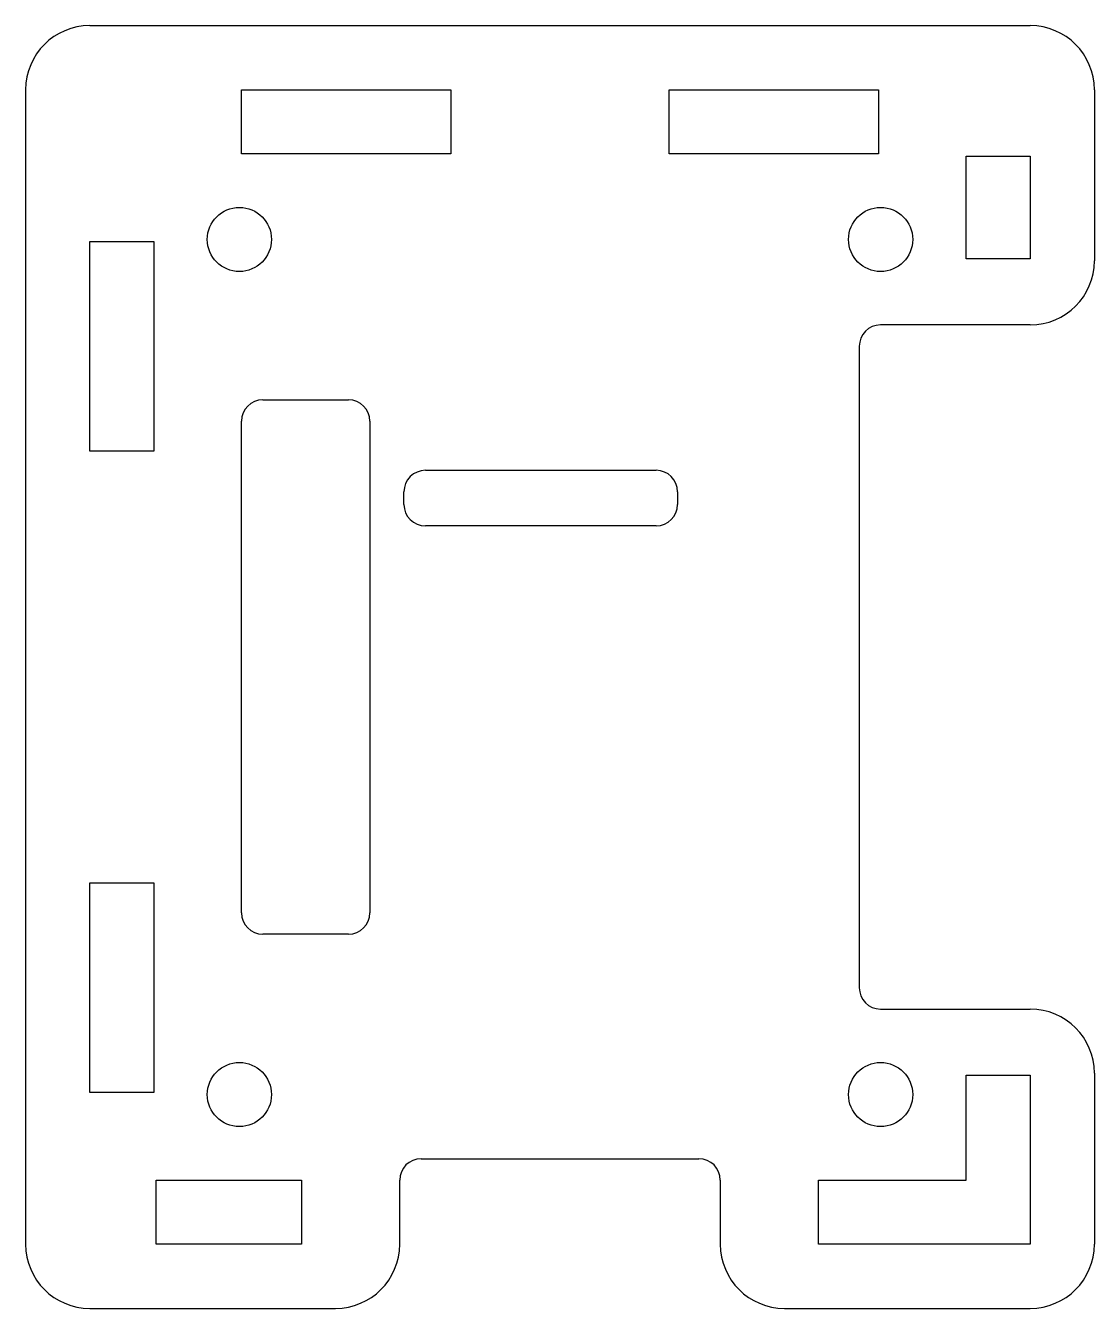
# Model space of a CAD drawing. Extents: x 0 to 50, y 0 to 60.
import ezdxf

# ---------------------------------------------------------------- set-up
doc = ezdxf.new("R2010")
doc.units = 0
doc.layers.get('0').update_dxf_attribs({"linetype": 'continuous'})

# ---------------------------------------------------------------- blocks, each defined once
blk = doc.blocks.new('FILLET004')
at = {"color": 0}
for p, q in [((3, 60), (47, 60)), ((0, 57), (0, 3)), ((10.1, 57), (19.9, 57)), ((10.1, 54), (10.1, 57)), ((19.9, 57), (19.9, 54)), ((30.1, 57), (39.9, 57)), ((30.1, 54), (30.1, 57)), ((39.9, 57), (39.9, 54)), ((50, 57), (50, 49)), ((19.9, 54), (10.1, 54)), ((39.9, 54), (30.1, 54)), ((44, 53.9), (47, 53.9)), ((44, 49.1), (44, 53.9)), ((47, 53.9), (47, 49.1)), ((3, 49.9), (6, 49.9)), ((3, 40.1), (3, 49.9)), ((6, 49.9), (6, 40.1)), ((47, 49.1), (44, 49.1)), ((47, 46), (40, 46)), ((39, 45), (39, 15)), ((11.1, 42.5), (15.1, 42.5)), ((10.1, 18.5), (10.1, 41.5)), ((16.1, 41.5), (16.1, 18.5)), ((6, 40.1), (3, 40.1)), ((18.7, 39.2), (29.5, 39.2)), ((17.7, 37.6), (17.7, 38.2)), ((30.5, 38.2), (30.5, 37.6)), ((29.5, 36.6), (18.7, 36.6)), ((3, 19.9), (6, 19.9)), ((3, 10.1), (3, 19.9)), ((6, 19.9), (6, 10.1)), ((15.1, 17.5), (11.1, 17.5)), ((40, 14), (47, 14)), ((44, 10.9), (47, 10.9)), ((44, 6), (44, 10.9)), ((47, 10.9), (47, 3)), ((50, 11), (50, 3)), ((6, 10.1), (3, 10.1)), ((18.5, 7), (31.5, 7)), ((6.1, 6), (12.9, 6)), ((6.1, 3), (6.1, 6)), ((12.9, 6), (12.9, 3)), ((17.5, 3), (17.5, 6)), ((32.5, 6), (32.5, 3)), ((37.1, 3), (37.1, 6)), ((37.1, 6), (44, 6)), ((12.9, 3), (6.1, 3)), ((47, 3), (37.1, 3)), ((3, 0), (14.5, 0)), ((35.5, 0), (47, 0))]:
    blk.add_line(p, q, dxfattribs=at)
for centre in [(10, 50), (40, 50), (10, 10), (40, 10)]:
    blk.add_circle(centre, 1.5, dxfattribs=at)
for centre, radius, start, end in [((3, 57), 3, 90, -180), ((47, 57), 3, 0, 90), ((47, 49), 3, -90, 0), ((40, 45), 1, 90, -180), ((11.1, 41.5), 1, 90, -180), ((15.1, 41.5), 1, 0, 90), ((18.7, 38.2), 1, 90, -180), ((29.5, 38.2), 1, 0, 90), ((18.7, 37.6), 1, -180, -90), ((29.5, 37.6), 1, -90, 0), ((11.1, 18.5), 1, -180, -90), ((15.1, 18.5), 1, -90, 0), ((40, 15), 1, -180, -90), ((47, 11), 3, 0, 90), ((18.5, 6), 1, 90, 180), ((31.5, 6), 1, 0, 90), ((3, 3), 3, 180, -90), ((14.5, 3), 3, -90, 0), ((35.5, 3), 3, 180, -90), ((47, 3), 3, -90, 0)]:
    blk.add_arc(centre, radius, start, end, dxfattribs=at)

msp = doc.modelspace()

# ---------------------------------------------------------------- block references
at = {"color": 0}
msp.add_blockref('FILLET004', (0, 0), dxfattribs=at)

doc.saveas('drawing.dxf')
